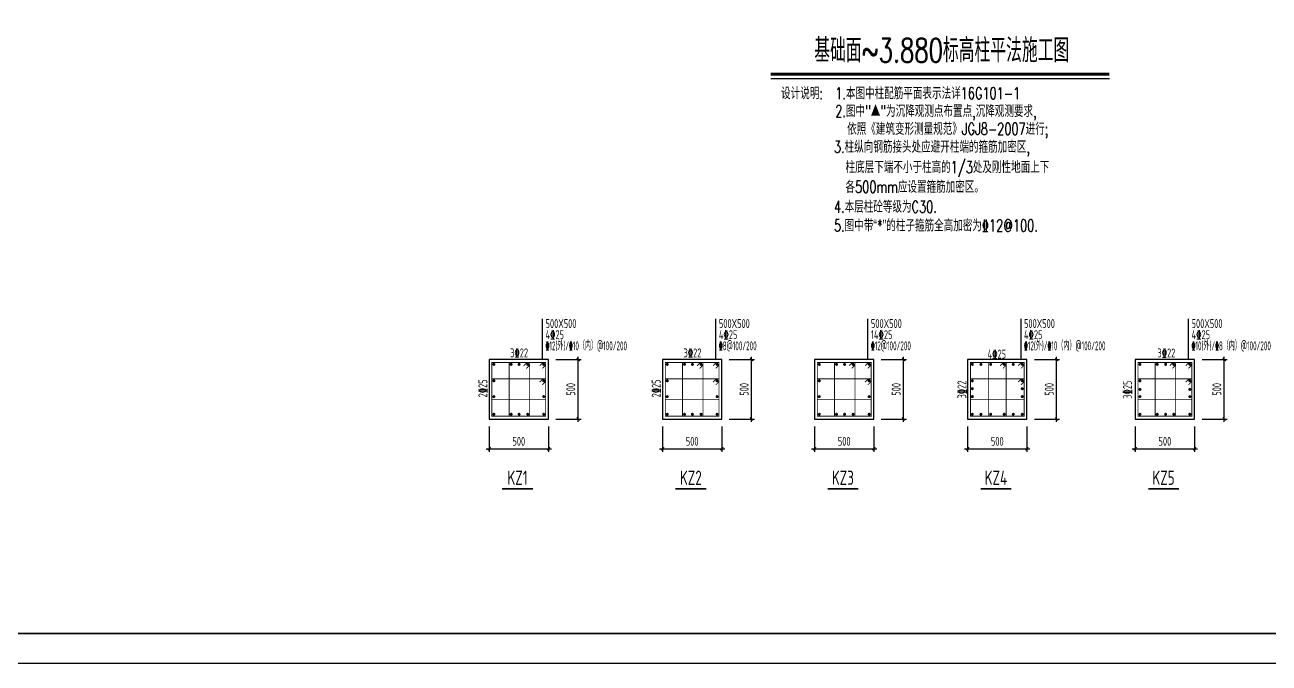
# Model space of a CAD drawing. Extents: x -472319 to -112444, y -516749 to -5704.
# Drawn here: x -418415 to -376518, y -319179 to -297684 of the extents above; entities that cross this region are included whole.
import ezdxf
from ezdxf.enums import TextEntityAlignment as Align

# ---------------------------------------------------------------- set-up
doc = ezdxf.new("R2010")
doc.units = 0
doc.header["$LTSCALE"] = 100
doc.header["$MEASUREMENT"] = 0
for name, color, linetype in [('COLU_DE', 7, 'Continuous'), ('DIM', 3, 'Continuous'), ('DIMENSION', 3, 'Continuous'), ('FRAME', 3, 'Continuous'), ('REIN', 1, 'Continuous'), ('TEXT', 7, 'Continuous'), ('THICK', 6, 'Continuous'), ('填充', 8, 'Continuous'), ('审核修改', 6, 'Continuous')]:
    doc.layers.add(name, color=color, linetype=linetype)
doc.styles.add('dxfs', font='txt.shx', dxfattribs={"width": 0.7, "bigfont": 'dxfs.shx'})
doc.styles.add('TSSD_Dimension', font='Tssdeng.shx', dxfattribs={"width": 0.7, "bigfont": 'hztxt.shx'})
doc.styles.add('TSSD_Label', font='Tssdeng.shx', dxfattribs={"width": 0.7, "bigfont": 'hztxt.shx'})
doc.styles.add('TSSD_Rein', font='Tssdeng.shx', dxfattribs={"width": 0.7, "bigfont": 'hztxt.shx'})
doc.dimstyles.new('TSSD_25_100', dxfattribs={"dimtxt": 300, "dimasz": 100, "dimexe": 100, "dimexo": 250, "dimgap": 100, "dimtad": 1, "dimdec": 0, "dimlfac": 0.25, "dimzin": 0, "dimdsep": 46, "dimtxsty": 'TSSD_Dimension', "dimblk": 'ARCHTICK', "dimcen": 0, "dimdle": 100, "dimclrt": 7, "dimadec": 0, "dimazin": 0, "dimtfac": 1, "dimtdec": 0, "dimtix": 1, "dimtmove": 2, "dimatfit": 3, "dimfxl": 1, "dimtolj": 1, "dimtzin": 0, "dimarcsym": 0})

# ---------------------------------------------------------------- blocks, each defined once
blk = doc.blocks.new('_ArchTick')
at = {"color": 0, "linetype": 'ByBlock', "const_width": 0.4}
blk.add_lwpolyline([(-0.5, -0.5), (0.5, 0.5)], dxfattribs=at)
blk = doc.blocks.new('*D542')
at = {"layer": 'Defpoints', "color": 0, "transparency": 16777216}
for p in [(-400783, -308958), (-399783, -308958), (-400783, -310958)]:
    blk.add_point(p, dxfattribs=at)
at = {"layer": 'DIM', "color": 0, "lineweight": -2, "transparency": 16777216}
for p, q in [((-400533, -308958), (-399683, -308958)), ((-399783, -311058), (-399783, -308858)), ((-400533, -310958), (-399683, -310958))]:
    blk.add_line(p, q, dxfattribs=at)
at = {"layer": 'DIM', "color": 0, "lineweight": -2, "transparency": 16777216, "xscale": 100, "yscale": 100, "zscale": 100}
for p, rotation in [((-399783, -308958), 90), ((-399783, -310958), 270)]:
    blk.add_blockref('_ArchTick', p, dxfattribs=dict(at, rotation=rotation))
at = {"layer": 'DIM', "color": 7, "transparency": 16777216, "insert": (-400033, -309958), "char_height": 300, "attachment_point": 5, "rotation": 90, "style": 'TSSD_Dimension'}
blk.add_mtext('\\A1;500', dxfattribs=at)
blk = doc.blocks.new('*D543')
at = {"layer": 'Defpoints', "color": 0, "transparency": 16777216}
for p in [(-402783, -310958), (-400783, -310958), (-400783, -311958)]:
    blk.add_point(p, dxfattribs=at)
at = {"layer": 'DIM', "color": 0, "lineweight": -2, "transparency": 16777216}
for p, q in [((-402783, -311208), (-402783, -312058)), ((-400783, -311208), (-400783, -312058)), ((-402883, -311958), (-400683, -311958))]:
    blk.add_line(p, q, dxfattribs=at)
at = {"layer": 'DIM', "color": 0, "lineweight": -2, "transparency": 16777216, "xscale": 100, "yscale": 100, "zscale": 100, "rotation": 180}
blk.add_blockref('_ArchTick', (-402783, -311958), dxfattribs=at)
at = {"layer": 'DIM', "color": 0, "lineweight": -2, "transparency": 16777216, "xscale": 100, "yscale": 100, "zscale": 100}
blk.add_blockref('_ArchTick', (-400783, -311958), dxfattribs=at)
at = {"layer": 'DIM', "color": 7, "transparency": 16777216, "insert": (-401783, -311708), "char_height": 300, "attachment_point": 5, "style": 'TSSD_Dimension'}
blk.add_mtext('\\A1;500', dxfattribs=at)
blk = doc.blocks.new('*D2427')
at = {"layer": 'Defpoints', "color": 0, "transparency": 16777216}
for p in [(-394946, -308958), (-393946, -308958), (-394946, -310958)]:
    blk.add_point(p, dxfattribs=at)
at = {"layer": 'DIM', "color": 0, "lineweight": -2, "transparency": 16777216}
for p, q in [((-394696, -308958), (-393846, -308958)), ((-393946, -311058), (-393946, -308858)), ((-394696, -310958), (-393846, -310958))]:
    blk.add_line(p, q, dxfattribs=at)
at = {"layer": 'DIM', "color": 0, "lineweight": -2, "transparency": 16777216, "xscale": 100, "yscale": 100, "zscale": 100}
for p, rotation in [((-393946, -308958), 90), ((-393946, -310958), 270)]:
    blk.add_blockref('_ArchTick', p, dxfattribs=dict(at, rotation=rotation))
at = {"layer": 'DIM', "color": 7, "transparency": 16777216, "insert": (-394195, -309958), "char_height": 300, "attachment_point": 5, "rotation": 90, "style": 'TSSD_Dimension'}
blk.add_mtext('\\A1;500', dxfattribs=at)
blk = doc.blocks.new('*D2428')
at = {"layer": 'Defpoints', "color": 0, "transparency": 16777216}
for p in [(-396946, -310958), (-394946, -310958), (-394946, -311958)]:
    blk.add_point(p, dxfattribs=at)
at = {"layer": 'DIM', "color": 0, "lineweight": -2, "transparency": 16777216}
for p, q in [((-396946, -311208), (-396946, -312058)), ((-394946, -311208), (-394946, -312058)), ((-397046, -311958), (-394846, -311958))]:
    blk.add_line(p, q, dxfattribs=at)
at = {"layer": 'DIM', "color": 0, "lineweight": -2, "transparency": 16777216, "xscale": 100, "yscale": 100, "zscale": 100, "rotation": 180}
blk.add_blockref('_ArchTick', (-396946, -311958), dxfattribs=at)
at = {"layer": 'DIM', "color": 0, "lineweight": -2, "transparency": 16777216, "xscale": 100, "yscale": 100, "zscale": 100}
blk.add_blockref('_ArchTick', (-394946, -311958), dxfattribs=at)
at = {"layer": 'DIM', "color": 7, "transparency": 16777216, "insert": (-395946, -311708), "char_height": 300, "attachment_point": 5, "style": 'TSSD_Dimension'}
blk.add_mtext('\\A1;500', dxfattribs=at)
blk = doc.blocks.new('*D2429')
at = {"layer": 'Defpoints', "color": 0, "transparency": 16777216}
for p in [(-389826, -308958), (-388826, -308958), (-389826, -310958)]:
    blk.add_point(p, dxfattribs=at)
at = {"layer": 'DIM', "color": 0, "lineweight": -2, "transparency": 16777216}
for p, q in [((-389576, -308958), (-388726, -308958)), ((-388826, -311058), (-388826, -308858)), ((-389576, -310958), (-388726, -310958))]:
    blk.add_line(p, q, dxfattribs=at)
at = {"layer": 'DIM', "color": 0, "lineweight": -2, "transparency": 16777216, "xscale": 100, "yscale": 100, "zscale": 100}
for p, rotation in [((-388826, -308958), 90), ((-388826, -310958), 270)]:
    blk.add_blockref('_ArchTick', p, dxfattribs=dict(at, rotation=rotation))
at = {"layer": 'DIM', "color": 7, "transparency": 16777216, "insert": (-389076, -309958), "char_height": 300, "attachment_point": 5, "rotation": 90, "style": 'TSSD_Dimension'}
blk.add_mtext('\\A1;500', dxfattribs=at)
blk = doc.blocks.new('*D2430')
at = {"layer": 'Defpoints', "color": 0, "transparency": 16777216}
for p in [(-391826, -310958), (-389826, -310958), (-389826, -311958)]:
    blk.add_point(p, dxfattribs=at)
at = {"layer": 'DIM', "color": 0, "lineweight": -2, "transparency": 16777216}
for p, q in [((-391826, -311208), (-391826, -312058)), ((-389826, -311208), (-389826, -312058)), ((-391926, -311958), (-389726, -311958))]:
    blk.add_line(p, q, dxfattribs=at)
at = {"layer": 'DIM', "color": 0, "lineweight": -2, "transparency": 16777216, "xscale": 100, "yscale": 100, "zscale": 100, "rotation": 180}
blk.add_blockref('_ArchTick', (-391826, -311958), dxfattribs=at)
at = {"layer": 'DIM', "color": 0, "lineweight": -2, "transparency": 16777216, "xscale": 100, "yscale": 100, "zscale": 100}
blk.add_blockref('_ArchTick', (-389826, -311958), dxfattribs=at)
at = {"layer": 'DIM', "color": 7, "transparency": 16777216, "insert": (-390826, -311708), "char_height": 300, "attachment_point": 5, "style": 'TSSD_Dimension'}
blk.add_mtext('\\A1;500', dxfattribs=at)
blk = doc.blocks.new('*D2431')
at = {"layer": 'Defpoints', "color": 0, "transparency": 16777216}
for p in [(-384672, -308958), (-383672, -308958), (-384672, -310958)]:
    blk.add_point(p, dxfattribs=at)
at = {"layer": 'DIM', "color": 0, "lineweight": -2, "transparency": 16777216}
for p, q in [((-384422, -308958), (-383572, -308958)), ((-383672, -311058), (-383672, -308858)), ((-384422, -310958), (-383572, -310958))]:
    blk.add_line(p, q, dxfattribs=at)
at = {"layer": 'DIM', "color": 0, "lineweight": -2, "transparency": 16777216, "xscale": 100, "yscale": 100, "zscale": 100}
for p, rotation in [((-383672, -308958), 90), ((-383672, -310958), 270)]:
    blk.add_blockref('_ArchTick', p, dxfattribs=dict(at, rotation=rotation))
at = {"layer": 'DIM', "color": 7, "transparency": 16777216, "insert": (-383922, -309958), "char_height": 300, "attachment_point": 5, "rotation": 90, "style": 'TSSD_Dimension'}
blk.add_mtext('\\A1;500', dxfattribs=at)
blk = doc.blocks.new('*D2432')
at = {"layer": 'Defpoints', "color": 0, "transparency": 16777216}
for p in [(-386672, -310958), (-384672, -310958), (-384672, -311958)]:
    blk.add_point(p, dxfattribs=at)
at = {"layer": 'DIM', "color": 0, "lineweight": -2, "transparency": 16777216}
for p, q in [((-386672, -311208), (-386672, -312058)), ((-384672, -311208), (-384672, -312058)), ((-386772, -311958), (-384572, -311958))]:
    blk.add_line(p, q, dxfattribs=at)
at = {"layer": 'DIM', "color": 0, "lineweight": -2, "transparency": 16777216, "xscale": 100, "yscale": 100, "zscale": 100, "rotation": 180}
blk.add_blockref('_ArchTick', (-386672, -311958), dxfattribs=at)
at = {"layer": 'DIM', "color": 0, "lineweight": -2, "transparency": 16777216, "xscale": 100, "yscale": 100, "zscale": 100}
blk.add_blockref('_ArchTick', (-384672, -311958), dxfattribs=at)
at = {"layer": 'DIM', "color": 7, "transparency": 16777216, "insert": (-385672, -311708), "char_height": 300, "attachment_point": 5, "style": 'TSSD_Dimension'}
blk.add_mtext('\\A1;500', dxfattribs=at)
blk = doc.blocks.new('*D2433')
at = {"layer": 'Defpoints', "color": 0, "transparency": 16777216}
for p in [(-379028, -308958), (-378028, -308958), (-379028, -310958)]:
    blk.add_point(p, dxfattribs=at)
at = {"layer": 'DIM', "color": 0, "lineweight": -2, "transparency": 16777216}
for p, q in [((-378778, -308958), (-377928, -308958)), ((-378028, -311058), (-378028, -308858)), ((-378778, -310958), (-377928, -310958))]:
    blk.add_line(p, q, dxfattribs=at)
at = {"layer": 'DIM', "color": 0, "lineweight": -2, "transparency": 16777216, "xscale": 100, "yscale": 100, "zscale": 100}
for p, rotation in [((-378028, -308958), 90), ((-378028, -310958), 270)]:
    blk.add_blockref('_ArchTick', p, dxfattribs=dict(at, rotation=rotation))
at = {"layer": 'DIM', "color": 7, "transparency": 16777216, "insert": (-378278, -309958), "char_height": 300, "attachment_point": 5, "rotation": 90, "style": 'TSSD_Dimension'}
blk.add_mtext('\\A1;500', dxfattribs=at)
blk = doc.blocks.new('*D2434')
at = {"layer": 'Defpoints', "color": 0, "transparency": 16777216}
for p in [(-381028, -310958), (-379028, -310958), (-379028, -311958)]:
    blk.add_point(p, dxfattribs=at)
at = {"layer": 'DIM', "color": 0, "lineweight": -2, "transparency": 16777216}
for p, q in [((-381028, -311208), (-381028, -312058)), ((-379028, -311208), (-379028, -312058)), ((-381128, -311958), (-378928, -311958))]:
    blk.add_line(p, q, dxfattribs=at)
at = {"layer": 'DIM', "color": 0, "lineweight": -2, "transparency": 16777216, "xscale": 100, "yscale": 100, "zscale": 100, "rotation": 180}
blk.add_blockref('_ArchTick', (-381028, -311958), dxfattribs=at)
at = {"layer": 'DIM', "color": 0, "lineweight": -2, "transparency": 16777216, "xscale": 100, "yscale": 100, "zscale": 100}
blk.add_blockref('_ArchTick', (-379028, -311958), dxfattribs=at)
at = {"layer": 'DIM', "color": 7, "transparency": 16777216, "insert": (-380028, -311708), "char_height": 300, "attachment_point": 5, "style": 'TSSD_Dimension'}
blk.add_mtext('\\A1;500', dxfattribs=at)
blk = doc.blocks.new('A$C20674F94')
at = {"layer": 'FRAME'}
for p, q in [((2500, 1000), (83100, 1000)), ((0, 0), (84100, 0))]:
    blk.add_line(p, q, dxfattribs=at)
at = {"layer": 'FRAME', "const_width": 50}
blk.add_lwpolyline([(2500, 58400), (83100, 58400), (83100, 1000), (2500, 1000), (2500, 58400)], dxfattribs=at)

msp = doc.modelspace()

# ---------------------------------------------------------------- linework, layer by layer
at = {"layer": 'COLU_DE'}
for points in [[(-400783, -308957.702), (-402783, -308957.702), (-402783, -310957.702), (-400783, -310957.702)], [(-394945.5, -308957.702), (-396945.5, -308957.702), (-396945.5, -310957.702), (-394945.5, -310957.702)], [(-389826, -308957.702), (-391826, -308957.702), (-391826, -310957.702), (-389826, -310957.702)], [(-384672, -308957.702), (-386672, -308957.702), (-386672, -310957.702), (-384672, -310957.702)], [(-379028, -308957.702), (-381028, -308957.702), (-381028, -310957.702), (-379028, -310957.702)]]:
    msp.add_lwpolyline(points, close=True, dxfattribs=at)
at = {"layer": 'DIMENSION', "const_width": 100}
msp.add_lwpolyline([(-393300.445, -299343), (-381893.33, -299343)], dxfattribs=at)
at = {"layer": 'DIMENSION'}
msp.add_lwpolyline([(-393300.445, -299493), (-381893.33, -299493)], dxfattribs=at)
at = {"layer": 'REIN', "const_width": 30}
for points in [[(-400878, -309052.702), (-402688, -309052.702), (-402688, -310862.702), (-400878, -310862.702)], [(-401418, -309052.702), (-402106.5, -309052.702), (-402106.5, -310862.702), (-401418, -310862.702)], [(-395040.5, -309052.702), (-396850.5, -309052.702), (-396850.5, -310862.702), (-395040.5, -310862.702)], [(-395580.5, -309052.702), (-396269, -309052.702), (-396269, -310862.702), (-395580.5, -310862.702)], [(-389921, -309052.702), (-391731, -309052.702), (-391731, -310862.702), (-389921, -310862.702)], [(-390461, -309052.702), (-391149.5, -309052.702), (-391149.5, -310862.702), (-390461, -310862.702)], [(-384767, -309052.702), (-386577, -309052.702), (-386577, -310862.702), (-384767, -310862.702)], [(-385373.5, -309052.702), (-385960, -309052.702), (-385960, -310862.702), (-385373.5, -310862.702)], [(-379123, -309052.702), (-380933, -309052.702), (-380933, -310862.702), (-379123, -310862.702)], [(-379663, -309052.702), (-380351.5, -309052.702), (-380351.5, -310862.702), (-379663, -310862.702)], [(-400878, -309605.702), (-402688, -309605.702), (-402688, -310293.702), (-400878, -310293.702)], [(-395040.5, -309605.702), (-396850.5, -309605.702), (-396850.5, -310293.702), (-395040.5, -310293.702)], [(-389921, -309605.702), (-391731, -309605.702), (-391731, -310293.702), (-389921, -310293.702)], [(-384767, -309605.702), (-386577, -309605.702), (-386577, -310293.702), (-384767, -310293.702)], [(-379123, -309605.702), (-380933, -309605.702), (-380933, -310293.702), (-379123, -310293.702)]]:
    msp.add_lwpolyline(points, close=True, dxfattribs=at)
at = {"layer": 'REIN', "const_width": 50}
for points in [[(-402648, -309117.702, 1), (-402598, -309117.702, 1)], [(-402066.5, -309117.702, 1), (-402016.5, -309117.702, 1)], [(-401800.5, -309117.702, 1), (-401750.5, -309117.702, 1)], [(-401508, -309117.702, 1), (-401458, -309117.702, 1)], [(-400968, -309117.702, 1), (-400918, -309117.702, 1)], [(-396810.5, -309117.702, 1), (-396760.5, -309117.702, 1)], [(-396229, -309117.702, 1), (-396179, -309117.702, 1)], [(-395962.5, -309117.702, 1), (-395912.5, -309117.702, 1)], [(-395670.5, -309117.702, 1), (-395620.5, -309117.702, 1)], [(-395130.5, -309117.702, 1), (-395080.5, -309117.702, 1)], [(-391691, -309117.702, 1), (-391641, -309117.702, 1)], [(-391109.5, -309117.702, 1), (-391059.5, -309117.702, 1)], [(-390837, -309117.702, 1), (-390787, -309117.702, 1)], [(-390551, -309117.702, 1), (-390501, -309117.702, 1)], [(-390011, -309117.702, 1), (-389961, -309117.702, 1)], [(-386537, -309117.702, 1), (-386487, -309117.702, 1)], [(-386247, -309117.702, 1), (-386197, -309117.702, 1)], [(-385920, -309117.702, 1), (-385870, -309117.702, 1)], [(-385463.5, -309117.702, 1), (-385413.5, -309117.702, 1)], [(-385158, -309117.702, 1), (-385108, -309117.702, 1)], [(-384857, -309117.702, 1), (-384807, -309117.702, 1)], [(-380893, -309117.702, 1), (-380843, -309117.702, 1)], [(-380311.5, -309117.702, 1), (-380261.5, -309117.702, 1)], [(-380027, -309117.702, 1), (-379977, -309117.702, 1)], [(-379753, -309117.702, 1), (-379703, -309117.702, 1)], [(-379213, -309117.702, 1), (-379163, -309117.702, 1)], [(-402648, -309670.702, 1), (-402598, -309670.702, 1)], [(-400968, -309670.702, 1), (-400918, -309670.702, 1)], [(-396810.5, -309670.702, 1), (-396760.5, -309670.702, 1)], [(-395130.5, -309670.702, 1), (-395080.5, -309670.702, 1)], [(-391691, -309670.702, 1), (-391641, -309670.702, 1)], [(-390011, -309670.702, 1), (-389961, -309670.702, 1)], [(-386537, -309670.702, 1), (-386487, -309670.702, 1)], [(-386537, -309937.202, 1), (-386487, -309937.202, 1)], [(-384857, -309670.702, 1), (-384807, -309670.702, 1)], [(-384857, -309937.202, 1), (-384807, -309937.202, 1)], [(-380893, -309670.702, 1), (-380843, -309670.702, 1)], [(-380893, -309961.202, 1), (-380843, -309961.202, 1)], [(-379213, -309670.702, 1), (-379163, -309670.702, 1)], [(-379213, -309961.202, 1), (-379163, -309961.202, 1)], [(-402648, -310203.202, 1), (-402598, -310203.202, 1)], [(-400968, -310203.202, 1), (-400918, -310203.202, 1)], [(-396810.5, -310203.202, 1), (-396760.5, -310203.202, 1)], [(-395130.5, -310203.202, 1), (-395080.5, -310203.202, 1)], [(-391691, -310203.202, 1), (-391641, -310203.202, 1)], [(-390011, -310203.202, 1), (-389961, -310203.202, 1)], [(-386537, -310203.202, 1), (-386487, -310203.202, 1)], [(-384857, -310203.202, 1), (-384807, -310203.202, 1)], [(-380893, -310203.202, 1), (-380843, -310203.202, 1)], [(-379213, -310203.202, 1), (-379163, -310203.202, 1)], [(-402648, -310797.702, 1), (-402598, -310797.702, 1)], [(-402066.5, -310797.702, 1), (-402016.5, -310797.702, 1)], [(-401800.5, -310797.702, 1), (-401750.5, -310797.702, 1)], [(-401508, -310797.702, 1), (-401458, -310797.702, 1)], [(-400968, -310797.702, 1), (-400918, -310797.702, 1)], [(-396810.5, -310797.702, 1), (-396760.5, -310797.702, 1)], [(-396229, -310797.702, 1), (-396179, -310797.702, 1)], [(-395962.5, -310797.702, 1), (-395912.5, -310797.702, 1)], [(-395670.5, -310797.702, 1), (-395620.5, -310797.702, 1)], [(-395130.5, -310797.702, 1), (-395080.5, -310797.702, 1)], [(-391691, -310797.702, 1), (-391641, -310797.702, 1)], [(-391109.5, -310797.702, 1), (-391059.5, -310797.702, 1)], [(-390837, -310797.702, 1), (-390787, -310797.702, 1)], [(-390551, -310797.702, 1), (-390501, -310797.702, 1)], [(-390011, -310797.702, 1), (-389961, -310797.702, 1)], [(-386537, -310797.702, 1), (-386487, -310797.702, 1)], [(-386247, -310797.702, 1), (-386197, -310797.702, 1)], [(-385920, -310797.702, 1), (-385870, -310797.702, 1)], [(-385463.5, -310797.702, 1), (-385413.5, -310797.702, 1)], [(-385158, -310797.702, 1), (-385108, -310797.702, 1)], [(-384857, -310797.702, 1), (-384807, -310797.702, 1)], [(-380893, -310797.702, 1), (-380843, -310797.702, 1)], [(-380311.5, -310797.702, 1), (-380261.5, -310797.702, 1)], [(-380027, -310797.702, 1), (-379977, -310797.702, 1)], [(-379753, -310797.702, 1), (-379703, -310797.702, 1)], [(-379213, -310797.702, 1), (-379163, -310797.702, 1)]]:
    msp.add_lwpolyline(points, format="xyb", close=True, dxfattribs=at)
at = {"layer": 'REIN', "const_width": 30}
for points in [[(-401509.924, -309052.702), (-401619.299, -309162.077)], [(-401527.375, -309254.001), (-401418, -309144.625)], [(-400969.924, -309052.702), (-401079.299, -309162.077)], [(-400987.375, -309254.001), (-400878, -309144.625)], [(-395672.424, -309052.702), (-395781.799, -309162.077)], [(-395689.875, -309254.001), (-395580.5, -309144.625)], [(-395132.424, -309052.702), (-395241.799, -309162.077)], [(-395149.875, -309254.001), (-395040.5, -309144.625)], [(-390552.924, -309052.702), (-390662.299, -309162.077)], [(-390570.375, -309254.001), (-390461, -309144.625)], [(-390012.924, -309052.702), (-390122.299, -309162.077)], [(-390030.375, -309254.001), (-389921, -309144.625)], [(-385465.424, -309052.702), (-385574.799, -309162.077)], [(-385482.875, -309254.001), (-385373.5, -309144.625)], [(-384858.924, -309052.702), (-384968.299, -309162.077)], [(-384876.375, -309254.001), (-384767, -309144.625)], [(-379754.924, -309052.702), (-379864.299, -309162.077)], [(-379772.375, -309254.001), (-379663, -309144.625)], [(-379214.924, -309052.702), (-379324.299, -309162.077)], [(-379232.375, -309254.001), (-379123, -309144.625)], [(-400969.924, -309605.702), (-401079.299, -309715.077)], [(-395132.424, -309605.702), (-395241.799, -309715.077)], [(-390012.924, -309605.702), (-390122.299, -309715.077)], [(-384858.924, -309605.702), (-384968.299, -309715.077)], [(-379214.924, -309605.702), (-379324.299, -309715.077)], [(-400987.375, -309807.001), (-400878, -309697.625)], [(-395149.875, -309807.001), (-395040.5, -309697.625)], [(-390030.375, -309807.001), (-389921, -309697.625)], [(-384876.375, -309807.001), (-384767, -309697.625)], [(-379232.375, -309807.001), (-379123, -309697.625)]]:
    msp.add_lwpolyline(points, dxfattribs=at)
at = {"layer": 'TEXT'}
for p, q in [((-400983, -308957.702), (-400983, -307584.202)), ((-395145.5, -308957.702), (-395145.5, -307584.202)), ((-390026, -308957.702), (-390026, -307584.202)), ((-384872, -308957.702), (-384872, -307584.202)), ((-379228, -308957.702), (-379228, -307584.202))]:
    msp.add_line(p, q, dxfattribs=at)
at = {"layer": 'THICK', "const_width": 50}
for points in [[(-402344.6, -313309.702), (-401310.753, -313309.702)], [(-396507.1, -313309.702), (-395473.253, -313309.702)], [(-391387.6, -313309.702), (-390353.753, -313309.702)], [(-386233.6, -313309.702), (-385199.753, -313309.702)], [(-380589.6, -313309.702), (-379555.753, -313309.702)]]:
    msp.add_lwpolyline(points, dxfattribs=at)

# ---------------------------------------------------------------- block references
at = {"layer": '填充'}
msp.add_blockref('A$C20674F94', (-426539.499, -319178.5), dxfattribs=at)

# ---------------------------------------------------------------- texts
at = {"layer": 'DIMENSION', "style": 'dxfs', "width": 0.7}
msp.add_text('基础面~3.880标高柱平法施工图', height=800, dxfattribs=at).set_placement((-387541.118, -298943), align=Align.CENTER)
for s, p in [('设计说明:', (-392952.747, -300187.474)), ('1.本图中柱配筋平面表示法详16G101-1', (-391127.117, -300187.474)), ('2.图中"▲"为沉降观测点布置点,沉降观测要求,', (-391127.117, -300787.474)), ('依照《建筑变形测量规范》JGJ8-2007进行;', (-390727.117, -301387.474))]:
    msp.add_text(s, height=400, dxfattribs=at).set_placement(p)
at = {"layer": 'DIMENSION', "color": 1, "style": 'dxfs', "width": 0.7}
for s, p in [('3.柱纵向钢筋接头处应避开柱端的箍筋加密区,', (-391171.398, -301992.141)), ('柱底层下端不小于柱高的1/3处及刚性地面上下', (-390781.609, -302675.512)), ('各500mm应设置箍筋加密区。', (-390781.609, -303340.254)), ('4.本层柱砼等级为C30.', (-391171.398, -304008.641))]:
    msp.add_text(s, height=400, dxfattribs=at).set_placement(p)
at = {"layer": 'TEXT', "style": 'TSSD_Rein'}
for s, width, p in [('500X500', 0.7, (-400883, -307892.702)), ('500X500', 0.7, (-395045.5, -307892.702)), ('500X500', 0.7, (-389926, -307892.702)), ('500X500', 0.7, (-384772, -307892.702)), ('500X500', 0.7, (-379128, -307892.702)), ('4%%13225', 0.7, (-400883, -308267.702)), ('\x8412(外)/\x8410（内）@100/200', 0.5, (-400883, -308642.702)), ('4\x8425', 0.7, (-395045.5, -308267.702)), ('\x848@100/200', 0.5, (-395045.5, -308642.702)), ('\x8412@100/200', 0.5, (-389926, -308642.702)), ('4%%13225', 0.7, (-384772, -308267.702)), ('\x8412(外)/\x8410（内）@100/200', 0.5, (-384772, -308642.702)), ('4%%13225', 0.7, (-379128, -308267.702)), ('%%13210(外)/%%1328（内）@100/200', 0.5, (-379128, -308642.702)), ('3%%13222', 0.7, (-380278, -308883.5))]:
    msp.add_text(s, height=300, dxfattribs=dict(at, width=width)).set_placement(p)
at = {"layer": 'TEXT', "style": 'TSSD_Rein', "width": 0.7}
for s, p in [('2%%13225', (-402845.002, -310229.207)), ('2%%13225', (-397007.502, -310229.207)), ('3%%13225', (-381140, -310275.5))]:
    msp.add_text(s, height=300, rotation=90, dxfattribs=at).set_placement(p)
at = {"layer": 'THICK', "style": 'TSSD_Label', "width": 0.7}
for s, p in [('KZ1', (-401827.676, -312934.702)), ('KZ2', (-395990.176, -312934.702)), ('KZ3', (-390870.676, -312934.702)), ('KZ4', (-385716.676, -312934.702)), ('KZ5', (-380072.676, -312934.702))]:
    msp.add_text(s, height=480, dxfattribs=at).set_placement(p, align=Align.MIDDLE)
at = {"layer": '审核修改', "width": 0.7}
for s, height, style, p in [('5.图中带“*”的柱子箍筋全高加密为%%13212@100.', 400, 'dxfs', (-391171.398, -304639.641)), ('14%%13225', 300, 'TSSD_Rein', (-389926, -308267.702)), ('3%%13222', 300, 'TSSD_Rein', (-402073.5, -308880.202)), ('3%%13222', 300, 'TSSD_Rein', (-396236, -308880.202)), ('4%%13225', 300, 'TSSD_Rein', (-385998, -308924.202))]:
    msp.add_text(s, height=height, dxfattribs=dict(at, style=style)).set_placement(p)
at = {"layer": '审核修改', "style": 'TSSD_Rein', "width": 0.7}
msp.add_text('3%%13222', height=300, rotation=90, dxfattribs=at).set_placement((-386713.298, -310265.5))

# ---------------------------------------------------------------- dimensions: what is measured, and where the dimension line sits
at = {"layer": 'DIM'}
for p1, p2, picture, middle in [((-400783, -310957.702), (-400783, -308957.702), '*D542', (-400033, -309957.702)), ((-394945.5, -310957.702), (-394945.5, -308957.702), '*D2427', (-394195.5, -309957.702)), ((-389826, -310957.702), (-389826, -308957.702), '*D2429', (-389076, -309957.702)), ((-384672, -310957.702), (-384672, -308957.702), '*D2431', (-383922, -309957.702)), ((-379028, -310957.702), (-379028, -308957.702), '*D2433', (-378278, -309957.702)), ((-402783, -310957.702), (-400783, -310957.702), '*D543', (-401783, -311707.702)), ((-396945.5, -310957.702), (-394945.5, -310957.702), '*D2428', (-395945.5, -311707.702)), ((-391826, -310957.702), (-389826, -310957.702), '*D2430', (-390826, -311707.702)), ((-386672, -310957.702), (-384672, -310957.702), '*D2432', (-385672, -311707.702)), ((-381028, -310957.702), (-379028, -310957.702), '*D2434', (-380028, -311707.702))]:
    dim = msp.add_aligned_dim(p1=p1, p2=p2, distance=-1000, dimstyle='TSSD_25_100', dxfattribs=at)
    dim.commit()
    dim.dimension.update_dxf_attribs({"geometry": picture, "text_midpoint": middle})

doc.saveas('drawing.dxf')
